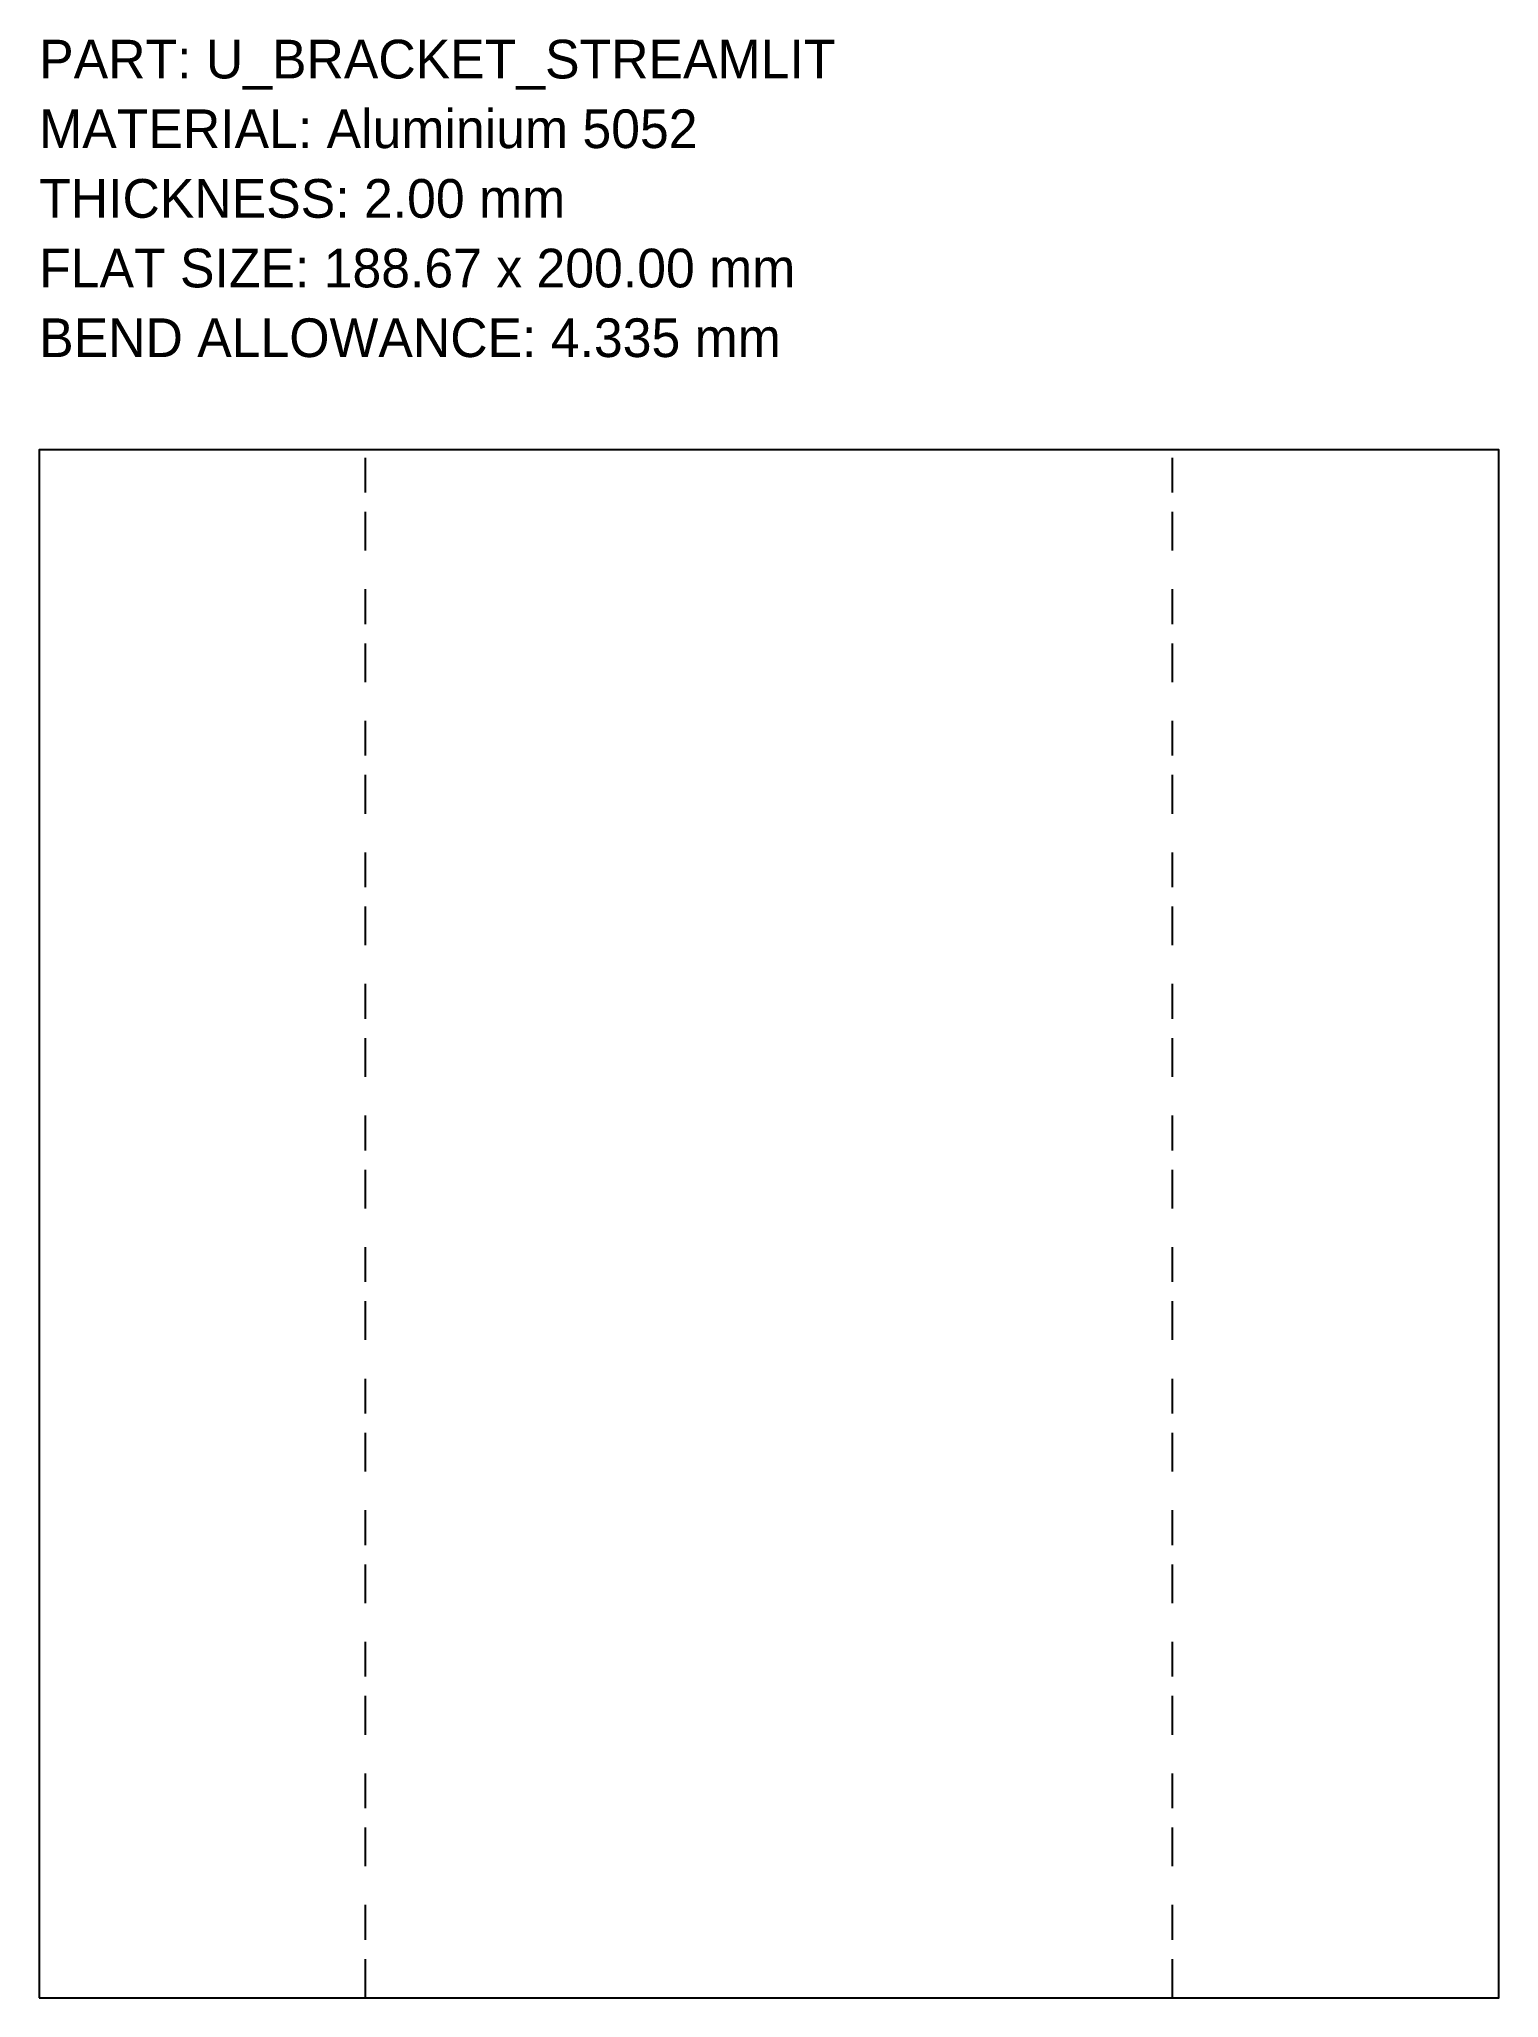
# Model space of a CAD drawing. Header units: millimetres. Extents: x 0 to 189, y 0 to 253.
import ezdxf

# ---------------------------------------------------------------- set-up
doc = ezdxf.new("R2010")
doc.units = ezdxf.units.MM
doc.linetypes.add('DASHED', pattern=[7.5, 5, -2.5])
for name, color, linetype in [('BEND', 5, 'DASHED'), ('CUT', 1, 'CONTINUOUS'), ('TEXT', 7, 'CONTINUOUS')]:
    doc.layers.add(name, color=color, linetype=linetype)

msp = doc.modelspace()

# ---------------------------------------------------------------- linework, layer by layer
at = {"layer": 'BEND'}
for p, q in [((42.17, 187), (42.17, 199)), ((146.5, 187), (146.5, 199)), ((42.17, 170), (42.17, 182)), ((146.5, 170), (146.5, 182)), ((42.17, 153), (42.17, 165)), ((146.5, 153), (146.5, 165)), ((42.17, 136), (42.17, 148)), ((146.5, 136), (146.5, 148)), ((42.17, 119), (42.17, 131)), ((146.5, 119), (146.5, 131)), ((42.17, 102), (42.17, 114)), ((146.5, 102), (146.5, 114)), ((42.17, 85), (42.17, 97)), ((146.5, 85), (146.5, 97)), ((42.17, 68), (42.17, 80)), ((146.5, 68), (146.5, 80)), ((42.17, 51), (42.17, 63)), ((146.5, 51), (146.5, 63)), ((42.17, 34), (42.17, 46)), ((146.5, 34), (146.5, 46)), ((42.17, 17), (42.17, 29)), ((146.5, 17), (146.5, 29)), ((42.17, 0), (42.17, 12)), ((146.5, 0), (146.5, 12))]:
    msp.add_line(p, q, dxfattribs=at)
at = {"layer": 'CUT'}
msp.add_lwpolyline([(0, 0), (188.67, 0), (188.67, 200), (0, 200), (0, 0)], close=True, dxfattribs=at)

# ---------------------------------------------------------------- texts
at = {"layer": 'TEXT'}
for s, p in [('PART: U_BRACKET_STREAMLIT', (0, 248)), ('MATERIAL: Aluminium 5052', (0, 239)), ('THICKNESS: 2.00 mm', (0, 230)), ('FLAT SIZE: 188.67 x 200.00 mm', (0, 221)), ('BEND ALLOWANCE: 4.335 mm', (0, 212))]:
    msp.add_text(s, height=5, dxfattribs=at).set_placement(p)

doc.saveas('drawing.dxf')
